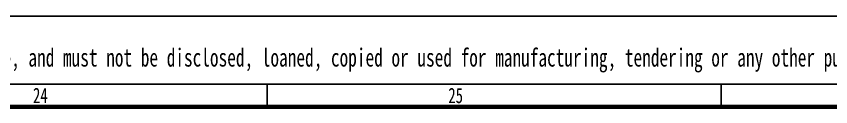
# Model space of a CAD drawing. Header units: inches. Extents: x 47316 to 59086, y 3141 to 11743.
# Drawn here: x 52612.6 to 52792.1, y 6439 to 6459 of the extents above; entities that cross this region are included whole.
import ezdxf

# ---------------------------------------------------------------- set-up
doc = ezdxf.new("R2010")
doc.units = ezdxf.units.IN
doc.header["$MEASUREMENT"] = 0
doc.styles.add('MtX_@FangSong_GB2312', font='')
doc.styles.add('MtX_FangSong_GB2312', font='')
doc.styles.get('MtX_@FangSong_GB2312').set_extended_font_data('@FangSong_GB2312')
doc.styles.get('MtX_FangSong_GB2312').set_extended_font_data('FangSong_GB2312')

msp = doc.modelspace()

# ---------------------------------------------------------------- linework, layer by layer
at = {"color": 0}
for p, q in [((55003.93, 6459.03), (50247.93, 6459.03)), ((50267.93, 6444.03), (54956.93, 6444.03))]:
    msp.add_line(p, q, dxfattribs=at)
for p, q in [((52667.93, 6439.03), (52667.93, 6444.03)), ((52767.93, 6439.03), (52767.93, 6444.03))]:
    msp.add_line(p, q)
at = {"color": 0, "lineweight": 70}
msp.add_line((50267.93, 6439.03), (54983.93, 6439.03), dxfattribs=at)

# ---------------------------------------------------------------- texts
at = {"width": 0.7}
for s, height, style, p in [('This drawing and any information or descriptive matter set out hereon are confidential and copyrighted by Geely Automobile Research Institute, and must not be disclosed, loaned, copied or used for manufacturing, tendering or any other purposes without specific written consent.', 4, 'MtX_@FangSong_GB2312', (52342.9, 6447.91)), ('24', 3.4, 'MtX_FangSong_GB2312', (52616.3, 6439.83)), ('25', 3.4, 'MtX_FangSong_GB2312', (52707.81, 6439.83))]:
    msp.add_text(s, height=height, dxfattribs=dict(at, style=style)).set_placement(p)

doc.saveas('drawing.dxf')
